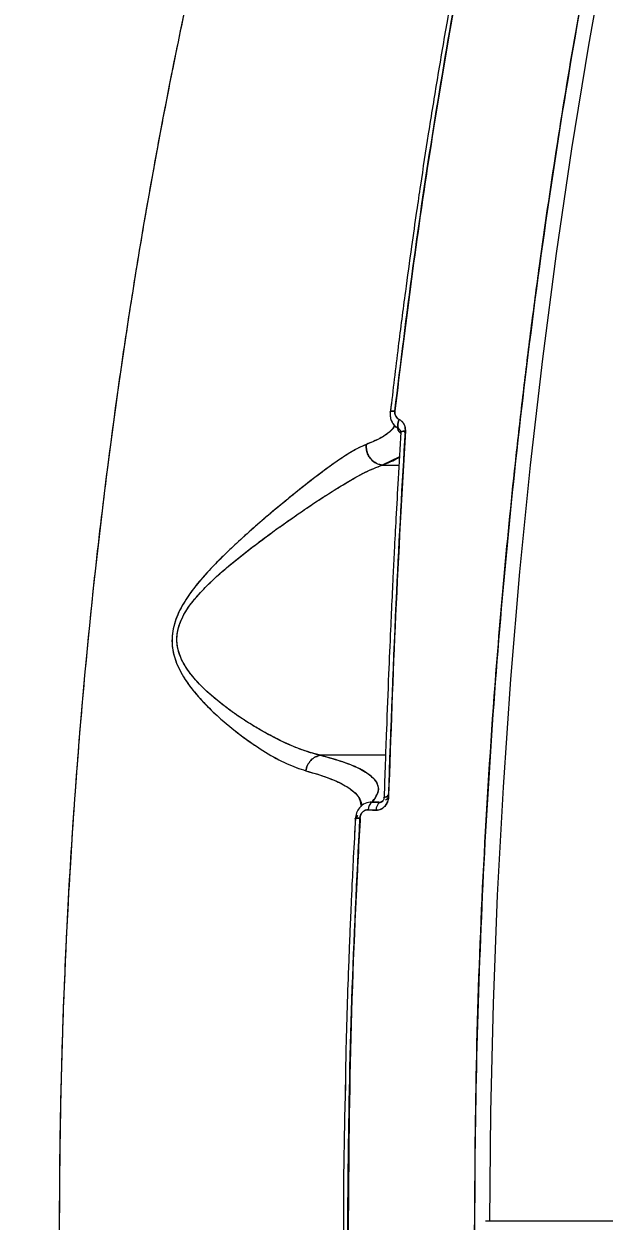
# Model space of a CAD drawing. Header units: millimetres. Extents: x -8045 to 6871, y -5915 to 5473.
# Drawn here: x -3905.6 to -3840.5, y -1385.2 to -1251 of the extents above; entities that cross this region are included whole.
import ezdxf

# ---------------------------------------------------------------- set-up
doc = ezdxf.new("R2010")
doc.units = ezdxf.units.MM
for name, color, linetype in [('DIKOM_ОБЪЕКТ', 7, 'Continuous'), ('DIKOM_РАЗМЕР_ЗОНА', 7, 'Continuous'), ('DIKOM_РАЗМЕР_ОБЪЕКТА', 7, 'Continuous')]:
    doc.layers.add(name, color=color, linetype=linetype)
doc.styles.add('style1', font='arial.ttf', dxfattribs={"width": 0.8})
doc.dimstyles.new('1-50', dxfattribs={"dimtxt": 300, "dimasz": 200, "dimexe": 100, "dimexo": 0, "dimgap": 100, "dimtad": 1, "dimtxsty": 'style1', "dimcen": 200, "dimclrd": 7, "dimclre": 7, "dimclrt": 7, "dimadec": 1, "dimazin": 2, "dimtfac": 1, "dimtmove": 0, "dimatfit": 2, "dimfxl": 0, "dimlwd": 25, "dimlwe": 18, "dimarcsym": 0})

# ---------------------------------------------------------------- blocks, each defined once
blk = doc.blocks.new('*D9')
at = {"layer": 'Defpoints', "color": 0, "linetype": 'Continuous', "transparency": 16777216}
for p in [(5663.54, -234.65), (-5019.6, -1388.73), (5663.54, -4701.47)]:
    blk.add_point(p, dxfattribs=at)
at = {"layer": 'DIKOM_РАЗМЕР_ОБЪЕКТА', "color": 7, "linetype": 'Continuous', "lineweight": 18, "transparency": 16777216}
for p, q in [((5663.54, -234.65), (5663.54, -4801.47)), ((-5019.6, -1388.73), (-5019.6, -4801.47))]:
    blk.add_line(p, q, dxfattribs=at)
at = {"layer": 'DIKOM_РАЗМЕР_ОБЪЕКТА', "color": 7, "linetype": 'Continuous', "lineweight": 25, "transparency": 16777216}
blk.add_line((-4819.6, -4701.47), (5463.54, -4701.47), dxfattribs=at)
at = {"layer": 'DIKOM_РАЗМЕР_ОБЪЕКТА', "color": 7, "linetype": 'Continuous', "transparency": 16777216}
for points in [[(-4819.6, -4668.14), (-4819.6, -4734.8), (-5019.6, -4701.47)], [(5463.54, -4668.14), (5463.54, -4734.8), (5663.54, -4701.47)]]:
    blk.add_solid(points, dxfattribs=at)
at = {"layer": 'DIKOM_РАЗМЕР_ОБЪЕКТА', "color": 7, "linetype": 'Continuous', "lineweight": 15, "transparency": 16777216, "insert": (-74.37, -4448.3), "char_height": 300, "attachment_point": 5, "style": 'style1'}
blk.add_mtext('10700', dxfattribs=at)
blk = doc.blocks.new('*D10')
at = {"layer": 'Defpoints', "color": 0, "linetype": 'Continuous', "transparency": 16777216}
for p in [(-1653.81, 3474.95), (-5616.46, -3083.4), (491.01, -3083.4)]:
    blk.add_point(p, dxfattribs=at)
at = {"layer": 'DIKOM_РАЗМЕР_ОБЪЕКТА', "color": 7, "linetype": 'Continuous', "lineweight": 18, "transparency": 16777216}
for p, q in [((-1653.81, 3474.95), (-5716.46, 3474.95)), ((491.01, -3083.4), (-5716.46, -3083.4))]:
    blk.add_line(p, q, dxfattribs=at)
at = {"layer": 'DIKOM_РАЗМЕР_ОБЪЕКТА', "color": 7, "linetype": 'Continuous', "lineweight": 25, "transparency": 16777216}
blk.add_line((-5616.46, 3274.95), (-5616.46, -2883.4), dxfattribs=at)
at = {"layer": 'DIKOM_РАЗМЕР_ОБЪЕКТА', "color": 7, "linetype": 'Continuous', "transparency": 16777216}
for points in [[(-5649.79, 3274.95), (-5583.12, 3274.95), (-5616.46, 3474.95)], [(-5649.79, -2883.4), (-5583.12, -2883.4), (-5616.46, -3083.4)]]:
    blk.add_solid(points, dxfattribs=at)
at = {"layer": 'DIKOM_РАЗМЕР_ОБЪЕКТА', "color": 7, "linetype": 'Continuous', "lineweight": 15, "transparency": 16777216, "insert": (-5869.63, -1326.86), "char_height": 300, "attachment_point": 5, "rotation": 90, "style": 'style1'}
blk.add_mtext('6550', dxfattribs=at)
blk = doc.blocks.new('*D11')
at = {"layer": 'Defpoints', "color": 0, "transparency": 16777216}
for p in [(6870.85, -184.65), (-7019.6, -1388.73), (-7019.6, -5814.65)]:
    blk.add_point(p, dxfattribs=at)
at = {"layer": 'DIKOM_РАЗМЕР_ЗОНА', "color": 7, "lineweight": 18, "transparency": 16777216}
for p, q in [((6870.85, -184.65), (6870.85, -5914.65)), ((-7019.6, -1388.73), (-7019.6, -5914.65))]:
    blk.add_line(p, q, dxfattribs=at)
at = {"layer": 'DIKOM_РАЗМЕР_ЗОНА', "color": 7, "lineweight": 25, "transparency": 16777216}
blk.add_line((6670.85, -5814.65), (-6819.6, -5814.65), dxfattribs=at)
at = {"layer": 'DIKOM_РАЗМЕР_ЗОНА', "color": 7, "transparency": 16777216}
for points in [[(-6819.6, -5781.31), (-6819.6, -5847.98), (-7019.6, -5814.65)], [(6670.85, -5781.31), (6670.85, -5847.98), (6870.85, -5814.65)]]:
    blk.add_solid(points, dxfattribs=at)
at = {"layer": 'DIKOM_РАЗМЕР_ЗОНА', "color": 7, "transparency": 16777216, "insert": (-74.37, -5561.37), "char_height": 300, "attachment_point": 5, "style": 'style1'}
blk.add_mtext('13900', dxfattribs=at)
blk = doc.blocks.new('*D12')
at = {"layer": 'Defpoints', "color": 0, "transparency": 16777216}
for p in [(-2189.61, 5472.65), (-7595.21, -5084.97), (-495.58, -5084.97)]:
    blk.add_point(p, dxfattribs=at)
at = {"layer": 'DIKOM_РАЗМЕР_ЗОНА', "color": 7, "lineweight": 18, "transparency": 16777216}
for p, q in [((-2189.61, 5472.65), (-7695.21, 5472.65)), ((-495.58, -5084.97), (-7695.21, -5084.97))]:
    blk.add_line(p, q, dxfattribs=at)
at = {"layer": 'DIKOM_РАЗМЕР_ЗОНА', "color": 7, "lineweight": 25, "transparency": 16777216}
blk.add_line((-7595.21, 5272.65), (-7595.21, -4884.97), dxfattribs=at)
at = {"layer": 'DIKOM_РАЗМЕР_ЗОНА', "color": 7, "transparency": 16777216}
for points in [[(-7628.55, 5272.65), (-7561.88, 5272.65), (-7595.21, 5472.65)], [(-7628.55, -4884.97), (-7561.88, -4884.97), (-7595.21, -5084.97)]]:
    blk.add_solid(points, dxfattribs=at)
at = {"layer": 'DIKOM_РАЗМЕР_ЗОНА', "color": 7, "transparency": 16777216, "insert": (-7848.38, -1452.59), "char_height": 300, "attachment_point": 5, "rotation": 90, "style": 'style1'}
blk.add_mtext('10550', dxfattribs=at)

msp = doc.modelspace()

# ---------------------------------------------------------------- linework, layer by layer
at = {"layer": 'DIKOM_ОБЪЕКТ', "color": 7, "linetype": 'Continuous', "lineweight": 15}
for p, q in [((-3864.352, -1293.442), (-3864.49, -1294.515)), ((-3863.415, -1296.467), (-3863.475, -1296.428)), ((-3863.475, -1296.428), (-3863.421, -1296.469)), ((-3863.416, -1296.468), (-3863.475, -1296.428)), ((-3863.475, -1296.428), (-3863.412, -1296.475)), ((-3862.807, -1296.84), (-3862.897, -1296.785)), ((-3862.823, -1297.12), (-3862.822, -1297.12)), ((-3863.469, -1299.524), (-3865.4, -1300.437)), ((-3865.408, -1300.437), (-3865.4, -1300.437)), ((-3865.408, -1300.437), (-3865.4, -1300.437)), ((-3865.4, -1300.437), (-3863.522, -1300.437)), ((-3851.622, -1312.198), (-3851.645, -1312.198)), ((-3852.029, -1316.698), (-3851.998, -1316.698)), ((-3852.401, -1321.198), (-3852.375, -1321.198)), ((-3865.021, -1332.959), (-3872.315, -1332.959)), ((-3864.673, -1337.425), (-3864.833, -1337.524)), ((-3864.673, -1337.425), (-3864.759, -1337.478)), ((-3866.535, -1338.196), (-3865.643, -1338.235)), ((-3865.643, -1338.235), (-3865.28, -1338.009)), ((-3865.035, -1337.939), (-3864.624, -1337.684)), ((-3868.41, -1340.072), (-3868.479, -1341.569)), ((-3868.195, -1339.653), (-3868.41, -1340.072)), ((-3868.154, -1339.708), (-3868.41, -1340.072)), ((-3866.075, -1339.109), (-3866.965, -1339.07)), ((-3438.449, -1385.155), (-3853.318, -1385.155))]:
    msp.add_line(p, q, dxfattribs=at)
at = {"layer": 'DIKOM_ОБЪЕКТ', "color": 7, "linetype": 'Continuous', "lineweight": 15, "flags": 128}
for points in [[(-3853.318, -1385.155), (-3853.212, -1372.968), (-3852.923, -1360.792), (-3852.454, -1348.637), (-3851.802, -1336.513), (-3850.97, -1324.432), (-3849.957, -1312.403), (-3848.765, -1300.435), (-3847.395, -1288.54), (-3845.847, -1276.727), (-3844.124, -1265.007), (-3842.226, -1253.388), (-3840.155, -1241.881), (-3837.913, -1230.496), (-3835.502, -1219.242), (-3832.924, -1208.128), (-3830.18, -1197.164), (-3827.275, -1186.36), (-3824.208, -1175.723), (-3820.984, -1165.264), (-3817.606, -1154.991), (-3814.075, -1144.913), (-3810.395, -1135.038)], [(-3863.971, -1294.378), (-3864.1, -1294.38), (-3864.214, -1294.386), (-3864.313, -1294.397), (-3864.392, -1294.413), (-3864.451, -1294.433), (-3864.487, -1294.457), (-3864.5, -1294.485), (-3864.499, -1294.495)], [(-3864.49, -1294.515), (-3864.5, -1294.485), (-3864.487, -1294.457), (-3864.451, -1294.433), (-3864.392, -1294.413), (-3864.313, -1294.397), (-3864.214, -1294.386), (-3864.1, -1294.38), (-3863.971, -1294.378)], [(-3863.489, -1295.32), (-3863.563, -1295.495), (-3863.617, -1295.672), (-3863.649, -1295.844), (-3863.659, -1296.004), (-3863.646, -1296.148), (-3863.609, -1296.269), (-3863.552, -1296.364), (-3863.475, -1296.428)], [(-3863.475, -1296.428), (-3863.552, -1296.364), (-3863.609, -1296.269), (-3863.646, -1296.148), (-3863.659, -1296.004), (-3863.649, -1295.844), (-3863.617, -1295.672), (-3863.563, -1295.495), (-3863.489, -1295.32)], [(-3863.661, -1296.464), (-3863.477, -1296.713), (-3863.348, -1296.848)], [(-3863.346, -1296.85), (-3863.477, -1296.713), (-3863.659, -1296.468)], [(-3862.796, -1296.616), (-3862.937, -1296.627), (-3863.061, -1296.644), (-3863.164, -1296.666), (-3863.243, -1296.693), (-3863.297, -1296.724), (-3863.323, -1296.757), (-3863.326, -1296.773)], [(-3863.291, -1296.829), (-3863.321, -1296.793), (-3863.323, -1296.757), (-3863.297, -1296.724), (-3863.243, -1296.693), (-3863.164, -1296.666), (-3863.061, -1296.644), (-3862.937, -1296.627), (-3862.796, -1296.616)], [(-3865.165, -1337.73), (-3865.196, -1337.71), (-3865.198, -1337.691), (-3865.174, -1337.673), (-3865.121, -1337.657), (-3865.044, -1337.642), (-3864.942, -1337.63), (-3864.82, -1337.621), (-3864.681, -1337.615)], [(-3867.894, -1340.004), (-3868.023, -1340.005), (-3868.138, -1340.008), (-3868.236, -1340.013), (-3868.315, -1340.021), (-3868.373, -1340.032), (-3868.408, -1340.044), (-3868.421, -1340.057), (-3868.41, -1340.072)], [(-3868.41, -1340.072), (-3868.421, -1340.057), (-3868.408, -1340.044), (-3868.373, -1340.032), (-3868.315, -1340.021), (-3868.236, -1340.013), (-3868.138, -1340.008), (-3868.023, -1340.005), (-3867.894, -1340.004)]]:
    msp.add_lwpolyline(points, dxfattribs=at)
at = {"layer": 'DIKOM_ОБЪЕКТ', "color": 7, "linetype": 'Continuous', "lineweight": 15}
for centre, radius, start, end in [((-3865.962, -1339.02), 1.004, 124.75653, 182.83426), ((-3865.074, -1339.06), 1.003, 124.57173, 182.79911), ((-3864.829, -1338.367), 0.766, 78.87902, 119.01222), ((-3853.448, -1431.005), 45.85, 89.83784, 90.44385)]:
    msp.add_arc(centre, radius, start, end, dxfattribs=at)
for points, knots in [([(-3747.321, -1022.929), (-3750.358, -1026.465), (-3756.421, -1033.523), (-3765.142, -1045.165), (-3773.547, -1057.511), (-3781.607, -1070.614), (-3789.328, -1084.455), (-3796.568, -1098.759), (-3803.344, -1113.479), (-3809.65, -1128.52), (-3815.586, -1144.096), (-3821.125, -1160.125), (-3826.368, -1176.915), (-3831.292, -1194.497), (-3835.863, -1212.902), (-3839.984, -1231.791), (-3843.633, -1251.095), (-3846.788, -1270.711), (-3849.387, -1290.155), (-3851.463, -1309.374), (-3853.049, -1328.359), (-3854.189, -1347.492), (-3854.878, -1366.774), (-3855.113, -1386.548), (-3854.858, -1406.71), (-3854.084, -1427.149), (-3852.803, -1447.42), (-3851.02, -1467.525), (-3848.732, -1487.464), (-3845.992, -1506.855), (-3842.833, -1525.658), (-3839.3, -1543.792), (-3835.354, -1561.535), (-3831.008, -1578.847), (-3826.168, -1596.073), (-3820.808, -1613.186), (-3814.894, -1630.147), (-3808.537, -1646.583), (-3801.772, -1662.402), (-3794.635, -1677.519), (-3787.299, -1691.617), (-3779.789, -1704.746), (-3772.126, -1716.959), (-3764.156, -1728.498), (-3755.907, -1739.408), (-3750.186, -1746.056), (-3747.321, -1749.386)], [0, 0, 0, 0, 0.0235005, 0.0469115, 0.0702042, 0.093435, 0.1166588, 0.1399304, 0.1619667, 0.1841263, 0.2062085, 0.2281808, 0.2500906, 0.2733114, 0.2965686, 0.3199182, 0.3434089, 0.3668391, 0.3901436, 0.4120526, 0.4339464, 0.4558709, 0.4778728, 0.5, 0.5234634, 0.5467891, 0.5700344, 0.5932545, 0.6165041, 0.6398387, 0.6619695, 0.6840929, 0.7060925, 0.7280157, 0.7499094, 0.7731483, 0.7964607, 0.8199035, 0.8433854, 0.8667255, 0.8899778, 0.9118714, 0.9337821, 0.9557564, 0.9778417, 1, 1, 1, 1]), ([(-3855.031, -1386.157), (-3854.985, -1379.601), (-3854.893, -1366.376), (-3854.138, -1346.415), (-3853.048, -1328.552), (-3851.75, -1312.852), (-3850.736, -1302.711), (-3849.976, -1295.864), (-3849.565, -1292.316), (-3849.138, -1288.766), (-3848.693, -1285.213), (-3848.232, -1281.659), (-3847.334, -1274.994), (-3845.884, -1265.056), (-3843.697, -1251.736), (-3841.165, -1237.952), (-3838.381, -1224.349), (-3835.364, -1210.984), (-3832.272, -1198.46), (-3829.975, -1189.888), (-3828.68, -1185.257), (-3828.354, -1184.1), (-3828.025, -1182.942), (-3827.694, -1181.782), (-3827.36, -1180.621), (-3827.023, -1179.459), (-3826.683, -1178.295), (-3826.169, -1176.551), (-3825.387, -1173.929), (-3824.233, -1170.141), (-3822.768, -1165.46), (-3820.974, -1159.907), (-3818.827, -1153.503), (-3816.306, -1146.294), (-3813.383, -1138.322), (-3810.367, -1130.509), (-3807.32, -1122.983), (-3804.305, -1115.858), (-3801.841, -1110.294), (-3800.036, -1106.344), (-3798.987, -1104.079), (-3797.912, -1101.792), (-3796.81, -1099.484), (-3795.682, -1097.156), (-3794.526, -1094.809), (-3793.344, -1092.443), (-3790.395, -1086.637), (-3785.661, -1077.773), (-3779.06, -1066.404), (-3772.506, -1055.994), (-3766.036, -1046.494), (-3759.68, -1037.867), (-3753.48, -1030.023), (-3749.34, -1025.254), (-3747.321, -1022.929)], [0, 0, 0, 0, 0.0448232, 0.0904083, 0.1367553, 0.1677633, 0.1991034, 0.2073668, 0.2156527, 0.2239615, 0.2322931, 0.2406474, 0.2490248, 0.279393, 0.3112488, 0.3445919, 0.3794222, 0.4113035, 0.444337, 0.4743594, 0.4773563, 0.4803617, 0.4833759, 0.4863984, 0.4894298, 0.4924696, 0.4955182, 0.4985752, 0.5062017, 0.5162331, 0.5286696, 0.5436391, 0.561052, 0.5809084, 0.6032083, 0.6279514, 0.6476494, 0.6686616, 0.6909878, 0.6978167, 0.7047598, 0.7118168, 0.7189881, 0.7262733, 0.7336729, 0.7411862, 0.7488139, 0.7894231, 0.8284574, 0.8659161, 0.9017999, 0.9361086, 0.9688419, 1, 1, 1, 1]), ([(-3825.043, -1682.05), (-3827.734, -1677.818), (-3833.117, -1669.349), (-3840.773, -1655.669), (-3848.114, -1641.278), (-3855.076, -1626.146), (-3861.626, -1610.375), (-3867.606, -1594.365), (-3873.036, -1578.198), (-3877.942, -1561.906), (-3882.432, -1545.165), (-3886.495, -1527.973), (-3890.248, -1509.716), (-3893.598, -1490.451), (-3896.454, -1470.25), (-3898.697, -1449.846), (-3900.32, -1429.235), (-3901.32, -1408.42), (-3901.682, -1387.469), (-3901.4, -1366.492), (-3900.476, -1345.599), (-3898.917, -1324.83), (-3896.725, -1304.228), (-3893.916, -1283.902), (-3890.513, -1263.957), (-3886.54, -1244.45), (-3882.003, -1225.377), (-3876.908, -1206.737), (-3871.171, -1188.278), (-3864.798, -1170.146), (-3857.806, -1152.489), (-3850.336, -1135.648), (-3842.386, -1119.644), (-3833.993, -1104.389), (-3828.032, -1094.982), (-3825.043, -1090.265)], [0, 0, 0, 0, 0.0291384, 0.0583073, 0.0875831, 0.1170413, 0.1464529, 0.1756901, 0.203168, 0.2306249, 0.2581252, 0.2857345, 0.3135072, 0.3443936, 0.3751046, 0.4057346, 0.4363776, 0.467128, 0.4980775, 0.5290124, 0.5598568, 0.5907077, 0.6216619, 0.6526136, 0.6833713, 0.7140284, 0.7446765, 0.7754062, 0.8063094, 0.838792, 0.8710674, 0.9032238, 0.9353635, 0.9675876, 1, 1, 1, 1]), ([(-3901.576, -1386.157), (-3901.555, -1382.13), (-3901.514, -1374.056), (-3901.179, -1361.93), (-3900.645, -1349.833), (-3899.895, -1337.809), (-3898.935, -1325.833), (-3897.754, -1313.817), (-3896.469, -1302.807), (-3895.136, -1292.787), (-3893.803, -1283.74), (-3892.32, -1274.579), (-3890.713, -1265.497), (-3889.253, -1257.898), (-3888.007, -1251.78), (-3886.986, -1246.966), (-3885.912, -1242.096), (-3884.783, -1237.174), (-3883.599, -1232.2), (-3882.356, -1227.177), (-3880.82, -1221.192), (-3878.928, -1214.168), (-3876.612, -1206.043), (-3874.077, -1197.641), (-3871.39, -1189.239), (-3868.852, -1181.74), (-3866.506, -1175.121), (-3864.401, -1169.408), (-3862.02, -1163.183), (-3860.214, -1158.656), (-3858.957, -1155.586), (-3858.536, -1154.568), (-3858.108, -1153.536), (-3857.671, -1152.492), (-3857.226, -1151.436), (-3856.7, -1150.194), (-3856.007, -1148.575), (-3855.062, -1146.394), (-3853.849, -1143.641), (-3852.361, -1140.33), (-3850.659, -1136.633), (-3848.927, -1132.967), (-3846.917, -1128.818), (-3844.765, -1124.501), (-3842.233, -1119.592), (-3838.907, -1113.354), (-3834.706, -1105.876), (-3829.828, -1097.7), (-3826.597, -1092.679), (-3825.043, -1090.265)], [0, 0, 0, 0, 0.0356101, 0.0713874, 0.107334, 0.142909, 0.1783702, 0.2143469, 0.2508404, 0.2779122, 0.3055304, 0.333695, 0.3624076, 0.389973, 0.4049444, 0.4201754, 0.4356659, 0.4514164, 0.4674267, 0.483697, 0.5002279, 0.5259929, 0.5530553, 0.5814159, 0.6110753, 0.6394005, 0.6596955, 0.6811189, 0.7006087, 0.7272296, 0.7309597, 0.7347466, 0.7385897, 0.7424898, 0.7464463, 0.7504592, 0.7564866, 0.7647493, 0.7752476, 0.7879816, 0.8029521, 0.8183429, 0.8312158, 0.8524193, 0.8705212, 0.891521, 0.9303479, 0.9665081, 1, 1, 1, 1]), ([(-3849.962, -1211.069), (-3850.449, -1213.152), (-3851.341, -1216.965), (-3852.504, -1222.202), (-3853.41, -1226.411), (-3854.132, -1229.863), (-3854.759, -1232.924), (-3855.647, -1237.363), (-3856.786, -1243.287), (-3858.063, -1250.33), (-3859.209, -1257.016), (-3860.203, -1263.14), (-3860.97, -1268.124), (-3861.593, -1272.333), (-3862.162, -1276.305), (-3862.854, -1281.362), (-3863.654, -1287.523), (-3864.186, -1292.016), (-3864.473, -1294.446)], [0, 0, 0, 0, 0.0778274, 0.1424824, 0.1940226, 0.2330421, 0.2692303, 0.3060961, 0.3950632, 0.4843753, 0.5601535, 0.6347969, 0.7028631, 0.7371368, 0.7838039, 0.843139, 0.9151832, 1, 1, 1, 1]), ([(-3863.971, -1294.378), (-3863.319, -1289.026), (-3862.018, -1278.334), (-3859.661, -1262.511), (-3856.847, -1245.96), (-3853.513, -1228.702), (-3850.81, -1216.869), (-3849.456, -1210.944)], [0, 0, 0, 0, 0.1870196, 0.3735553, 0.559898, 0.7796487, 1, 1, 1, 1]), ([(-3849.456, -1210.944), (-3850.528, -1215.599), (-3852.63, -1224.728), (-3855.403, -1238.416), (-3857.94, -1252.202), (-3860.22, -1266.158), (-3862.271, -1280.316), (-3863.409, -1289.733), (-3863.971, -1294.378)], [0, 0, 0, 0, 0.1733423, 0.3400091, 0.4999999, 0.671099, 0.8377655, 1, 1, 1, 1]), ([(-3864.497, -1294.472), (-3864.506, -1294.636), (-3864.522, -1294.964), (-3864.401, -1295.447), (-3864.232, -1295.722), (-3864.147, -1295.86)], [0, 0, 0, 0, 0.331604, 0.6651054, 1, 1, 1, 1]), ([(-3863.489, -1295.32), (-3863.574, -1295.267), (-3863.743, -1295.162), (-3863.9, -1294.914), (-3863.981, -1294.646), (-3863.974, -1294.468), (-3863.971, -1294.378)], [0, 0, 0, 0, 0.2789566, 0.5583261, 0.7785852, 1, 1, 1, 1]), ([(-3863.971, -1294.378), (-3863.973, -1294.48), (-3863.979, -1294.682), (-3863.88, -1294.955), (-3863.718, -1295.181), (-3863.566, -1295.274), (-3863.489, -1295.32)], [0, 0, 0, 0, 0.2509504, 0.500433, 0.7503074, 1, 1, 1, 1]), ([(-3864.452, -1295.145), (-3864.451, -1295.159), (-3864.439, -1295.393), (-3864.168, -1295.922), (-3863.736, -1296.237), (-3863.475, -1296.428)], [0, 0, 0, 0, 0.0238432, 0.4087928, 1, 1, 1, 1]), ([(-3864.147, -1295.86), (-3864.146, -1295.86), (-3864.08, -1296.01), (-3863.946, -1296.111), (-3863.812, -1296.213)], [0, 0, 0, 0, 0.0023969, 1, 1, 1, 1]), ([(-3862.796, -1296.616), (-3862.8, -1296.46), (-3862.809, -1296.15), (-3863.019, -1295.653), (-3863.311, -1295.446), (-3863.489, -1295.32)], [0, 0, 0, 0, 0.2815123, 0.5622739, 1, 1, 1, 1]), ([(-3863.489, -1295.32), (-3863.384, -1295.384), (-3863.173, -1295.512), (-3862.947, -1295.824), (-3862.802, -1296.198), (-3862.798, -1296.477), (-3862.796, -1296.616)], [0, 0, 0, 0, 0.249607, 0.4994854, 0.7495126, 1, 1, 1, 1]), ([(-3864.05, -1295.982), (-3864.083, -1296.07), (-3864.177, -1296.322), (-3864.647, -1296.815), (-3865.541, -1297.449), (-3866.632, -1297.894), (-3867.17, -1298.114)], [0, 0, 0, 0, 0.1157295, 0.3306291, 0.6695501, 1, 1, 1, 1]), ([(-3864.061, -1296.057), (-3864.061, -1296.061), (-3864.101, -1296.353), (-3864.687, -1296.846), (-3865.718, -1297.531), (-3866.687, -1297.92), (-3867.17, -1298.114)], [0, 0, 0, 0, 0.0052892, 0.3932005, 0.6975012, 1, 1, 1, 1]), ([(-3863.307, -1296.732), (-3863.41, -1298.479), (-3863.599, -1301.704), (-3863.842, -1306.154), (-3864.032, -1309.805), (-3864.177, -1312.722), (-3864.317, -1315.654), (-3864.484, -1319.294), (-3864.698, -1324.274), (-3864.945, -1330.54), (-3865.099, -1335.156), (-3865.183, -1337.678)], [0, 0, 0, 0, 0.1290792, 0.2383467, 0.3278361, 0.3975688, 0.4524964, 0.542847, 0.6641884, 0.8165482, 1, 1, 1, 1]), ([(-3864.681, -1337.615), (-3864.404, -1329.913), (-3863.909, -1316.16), (-3863.136, -1302.588), (-3862.796, -1296.616)], [0, 0, 0, 0, 0.5599623, 1, 1, 1, 1]), ([(-3862.796, -1296.616), (-3863.184, -1303.482), (-3863.951, -1317.059), (-3864.44, -1330.815), (-3864.681, -1337.615)], [0, 0, 0, 0, 0.5056429, 1, 1, 1, 1]), ([(-3863.412, -1296.475), (-3863.391, -1296.499), (-3863.359, -1296.536), (-3863.327, -1296.647), (-3863.326, -1296.726), (-3863.325, -1296.766)], [0, 0, 0, 0, 0.4782545, 0.7398534, 1, 1, 1, 1]), ([(-3867.17, -1298.114), (-3867.722, -1298.372), (-3868.826, -1298.89), (-3870.95, -1300.336), (-3873.315, -1302.099), (-3875.901, -1304.156), (-3878.647, -1306.445), (-3881.507, -1308.961), (-3884.405, -1311.742), (-3886.737, -1314.383), (-3888.273, -1316.885), (-3889.023, -1319.053), (-3888.969, -1321.322), (-3888.236, -1323.288), (-3887.198, -1324.959), (-3885.626, -1326.903), (-3883.497, -1328.957), (-3880.932, -1331.006), (-3878.452, -1332.666), (-3876.088, -1333.976), (-3874.671, -1334.457), (-3873.961, -1334.698)], [0, 0, 0, 0, 0.0615664, 0.1230533, 0.184759, 0.2460703, 0.3077318, 0.3700381, 0.432278, 0.4952932, 0.5269989, 0.5593048, 0.5917279, 0.6240177, 0.6559452, 0.6875974, 0.7507919, 0.8135745, 0.8756505, 0.9377158, 1, 1, 1, 1]), ([(-3867.17, -1298.114), (-3867.518, -1298.267), (-3868.229, -1298.58), (-3869.544, -1299.385), (-3871.237, -1300.545), (-3873.408, -1302.171), (-3875.741, -1304.03), (-3877.919, -1305.838), (-3879.814, -1307.467), (-3881.6, -1309.07), (-3883.202, -1310.589), (-3884.669, -1312.078), (-3886.043, -1313.615), (-3887.131, -1315.049), (-3887.864, -1316.237), (-3888.519, -1317.54), (-3888.942, -1318.956), (-3888.992, -1320.402), (-3888.849, -1321.438), (-3888.554, -1322.431), (-3887.945, -1323.813), (-3886.823, -1325.493), (-3885.213, -1327.305), (-3883.224, -1329.176), (-3880.941, -1330.999), (-3878.462, -1332.66), (-3876.091, -1333.975), (-3874.672, -1334.457), (-3873.961, -1334.698)], [0, 0, 0, 0, 0.0398607, 0.0814882, 0.125195, 0.1857359, 0.2497676, 0.2913712, 0.3335168, 0.3748475, 0.4072937, 0.4373201, 0.4710067, 0.5001117, 0.5165849, 0.5316357, 0.5630114, 0.578488, 0.5944686, 0.6095621, 0.6260234, 0.6657298, 0.7084367, 0.7509603, 0.8131151, 0.8756032, 0.9376429, 1, 1, 1, 1]), ([(-3867.17, -1298.114), (-3867.178, -1298.285), (-3867.195, -1298.627), (-3867.062, -1299.129), (-3866.835, -1299.568), (-3866.466, -1299.999), (-3865.978, -1300.327), (-3865.576, -1300.404), (-3865.408, -1300.437)], [0, 0, 0, 0, 0.1578902, 0.3156448, 0.4667327, 0.605866, 0.8355269, 1, 1, 1, 1]), ([(-3865.408, -1300.437), (-3865.565, -1300.407), (-3865.952, -1300.335), (-3866.433, -1300.026), (-3866.81, -1299.604), (-3867.051, -1299.162), (-3867.194, -1298.646), (-3867.178, -1298.291), (-3867.17, -1298.114)], [0, 0, 0, 0, 0.1543119, 0.3795916, 0.5194715, 0.6735492, 0.8361736, 1, 1, 1, 1]), ([(-3865.4, -1300.437), (-3864.732, -1300.181), (-3863.95, -1299.882), (-3863.529, -1299.552), (-3863.468, -1299.504)], [0, 0, 0, 0, 0.8536302, 1, 1, 1, 1]), ([(-3872.324, -1332.96), (-3872.614, -1332.89), (-3873.208, -1332.746), (-3874.139, -1332.444), (-3875.099, -1332.081), (-3876.098, -1331.653), (-3877.057, -1331.196), (-3878.063, -1330.677), (-3879.142, -1330.077), (-3880.28, -1329.39), (-3881.398, -1328.661), (-3882.574, -1327.841), (-3883.82, -1326.887), (-3885.139, -1325.749), (-3886.361, -1324.519), (-3887.325, -1323.286), (-3887.938, -1322.162), (-3888.284, -1321.226), (-3888.45, -1320.232), (-3888.391, -1319.19), (-3888.109, -1318.163), (-3887.653, -1317.196), (-3887.079, -1316.292), (-3886.23, -1315.193), (-3885.067, -1313.948), (-3883.605, -1312.592), (-3882.119, -1311.331), (-3880.624, -1310.14), (-3879.135, -1309.004), (-3877.604, -1307.878), (-3876.161, -1306.846), (-3874.576, -1305.744), (-3872.946, -1304.641), (-3871.198, -1303.504), (-3869.288, -1302.325), (-3867.255, -1301.162), (-3866.024, -1300.679), (-3865.408, -1300.437)], [0, 0, 0, 0, 0.0242102, 0.0496764, 0.0743748, 0.0988244, 0.1252252, 0.1453626, 0.1718198, 0.2024909, 0.2256289, 0.2500477, 0.2844457, 0.3128219, 0.3441082, 0.3754198, 0.3920758, 0.4069274, 0.4229541, 0.4383767, 0.4533935, 0.469831, 0.4855725, 0.5012465, 0.5326775, 0.5638611, 0.5949607, 0.6260899, 0.6573369, 0.6885865, 0.7233542, 0.7506839, 0.7932397, 0.8343211, 0.8750748, 0.9374461, 1, 1, 1, 1]), ([(-3872.324, -1332.96), (-3873.094, -1332.749), (-3874.633, -1332.328), (-3877.172, -1331.174), (-3879.825, -1329.71), (-3882.254, -1328.104), (-3884.367, -1326.455), (-3886.1, -1324.838), (-3887.512, -1323.094), (-3888.267, -1321.435), (-3888.452, -1320.129), (-3888.353, -1318.784), (-3887.703, -1317.16), (-3886.101, -1314.938), (-3883.68, -1312.606), (-3880.667, -1310.147), (-3877.672, -1307.912), (-3874.781, -1305.874), (-3872.044, -1304.037), (-3869.522, -1302.457), (-3867.237, -1301.154), (-3866.016, -1300.675), (-3865.408, -1300.437)], [0, 0, 0, 0, 0.0632157, 0.1263253, 0.1894225, 0.2530194, 0.2953872, 0.3374367, 0.3788509, 0.4093325, 0.4243012, 0.4392771, 0.469309, 0.4997748, 0.5621514, 0.6248569, 0.6880737, 0.7508162, 0.8132257, 0.875925, 0.9381468, 1, 1, 1, 1]), ([(-3873.961, -1334.698), (-3873.909, -1334.488), (-3873.801, -1334.054), (-3873.412, -1333.503), (-3872.902, -1333.099), (-3872.513, -1333.005), (-3872.324, -1332.96)], [0, 0, 0, 0, 0.2428871, 0.5000111, 0.757106, 1, 1, 1, 1]), ([(-3872.324, -1332.96), (-3872.513, -1333.005), (-3872.903, -1333.099), (-3873.413, -1333.503), (-3873.802, -1334.054), (-3873.909, -1334.488), (-3873.961, -1334.698)], [0, 0, 0, 0, 0.243003, 0.5001996, 0.7572472, 1, 1, 1, 1]), ([(-3872.315, -1332.959), (-3872.317, -1332.959), (-3872.319, -1332.959), (-3872.322, -1332.959), (-3872.323, -1332.96), (-3872.324, -1332.96)], [0, 0, 0, 0, 0.5599457, 0.7742178, 1, 1, 1, 1]), ([(-3872.315, -1332.959), (-3872.317, -1332.959), (-3872.319, -1332.959), (-3872.322, -1332.959), (-3872.323, -1332.96), (-3872.324, -1332.96)], [0, 0, 0, 0, 0.5331983, 0.7732288, 1, 1, 1, 1]), ([(-3872.315, -1332.959), (-3871.424, -1333.202), (-3869.639, -1333.689), (-3867.745, -1334.507), (-3866.444, -1335.374), (-3865.81, -1336.286), (-3865.769, -1337.228), (-3866.28, -1337.873), (-3866.535, -1338.196)], [0, 0, 0, 0, 0.1666906, 0.3338698, 0.5012043, 0.6672246, 0.8336311, 1, 1, 1, 1]), ([(-3866.535, -1338.196), (-3866.257, -1337.833), (-3865.702, -1337.11), (-3865.879, -1336.057), (-3866.88, -1334.992), (-3868.864, -1333.93), (-3871.165, -1333.283), (-3872.315, -1332.959)], [0, 0, 0, 0, 0.1871663, 0.3730814, 0.5603404, 0.7802485, 1, 1, 1, 1]), ([(-3873.961, -1334.698), (-3873.011, -1334.979), (-3871.113, -1335.539), (-3869.219, -1336.492), (-3867.928, -1337.537), (-3867.823, -1338.293), (-3867.769, -1338.689)], [0, 0, 0, 0, 0.2435536, 0.4866662, 0.7317179, 1, 1, 1, 1]), ([(-3873.961, -1334.698), (-3873.541, -1334.816), (-3872.679, -1335.056), (-3871.533, -1335.447), (-3870.542, -1335.849), (-3869.699, -1336.267), (-3868.991, -1336.705), (-3868.329, -1337.243), (-3867.881, -1337.876), (-3867.676, -1338.38), (-3867.749, -1338.654), (-3867.758, -1338.684)], [0, 0, 0, 0, 0.1036995, 0.212634, 0.3266225, 0.4261461, 0.535339, 0.6538632, 0.8168775, 0.9795143, 1, 1, 1, 1]), ([(-3866.535, -1338.196), (-3866.799, -1338.226), (-3867.332, -1338.288), (-3867.947, -1338.78), (-3868.324, -1339.407), (-3868.381, -1339.851), (-3868.41, -1340.072)], [0, 0, 0, 0, 0.2758529, 0.5575651, 0.780085, 1, 1, 1, 1]), ([(-3865.643, -1338.235), (-3865.809, -1338.227), (-3866.106, -1338.214), (-3866.404, -1338.201), (-3866.535, -1338.196)], [0, 0, 0, 0, 0.5599488, 1, 1, 1, 1]), ([(-3866.075, -1339.109), (-3865.878, -1339.089), (-3865.483, -1339.049), (-3865.019, -1338.646), (-3864.742, -1338.139), (-3864.701, -1337.79), (-3864.681, -1337.615)], [0, 0, 0, 0, 0.2794301, 0.5585551, 0.778867, 1, 1, 1, 1]), ([(-3864.681, -1337.615), (-3864.706, -1337.813), (-3864.743, -1338.111), (-3864.923, -1338.466), (-3865.099, -1338.698), (-3865.312, -1338.888), (-3865.553, -1339.022), (-3865.812, -1339.104), (-3865.987, -1339.107), (-3866.075, -1339.109)], [0, 0, 0, 0, 0.2491866, 0.3746491, 0.499188, 0.6239313, 0.7491231, 0.873843, 1, 1, 1, 1]), ([(-3865.408, -1338.169), (-3865.432, -1338.184), (-3865.483, -1338.217), (-3865.565, -1338.24), (-3865.616, -1338.236), (-3865.643, -1338.235)], [0, 0, 0, 0, 0.2893007, 0.6258256, 1, 1, 1, 1]), ([(-3865.427, -1338.18), (-3865.448, -1338.193), (-3865.524, -1338.24), (-3865.593, -1338.237), (-3865.643, -1338.235)], [0, 0, 0, 0, 0.269993, 1, 1, 1, 1]), ([(-3865.2, -1337.696), (-3865.206, -1337.755), (-3865.217, -1337.868), (-3865.277, -1338.018), (-3865.359, -1338.134), (-3865.414, -1338.172), (-3865.442, -1338.191)], [0, 0, 0, 0, 0.2724606, 0.5234577, 0.7611859, 1, 1, 1, 1]), ([(-3868.396, -1340.038), (-3868.477, -1341.495), (-3868.621, -1344.096), (-3868.79, -1347.533), (-3868.913, -1350.204), (-3869.009, -1352.439), (-3869.095, -1354.564), (-3869.276, -1359.427), (-3869.475, -1365.036), (-3869.522, -1369.928), (-3869.536, -1371.383)], [0, 0, 0, 0, 0.1398775, 0.2496774, 0.3294899, 0.3958116, 0.463689, 0.5330039, 0.8611683, 1, 1, 1, 1]), ([(-3867.894, -1432.31), (-3868.186, -1426.571), (-3868.769, -1415.108), (-3869.18, -1397.858), (-3869.249, -1379.588), (-3868.902, -1360.276), (-3868.231, -1346.768), (-3867.894, -1340.004)], [0, 0, 0, 0, 0.1870538, 0.373578, 0.5598871, 0.7796142, 1, 1, 1, 1]), ([(-3867.894, -1340.004), (-3868.278, -1347.71), (-3869.043, -1363.059), (-3869.152, -1378.478), (-3869.206, -1386.157)], [0, 0, 0, 0, 0.501987, 1, 1, 1, 1]), ([(-3868.189, -1346.909), (-3868.166, -1346.428), (-3868.068, -1344.408), (-3867.941, -1342.119), (-3867.833, -1340.315), (-3867.817, -1340.045)], [0, 0, 0, 0, 0.2100191, 0.8819264, 1, 1, 1, 1]), ([(-3867.894, -1340.004), (-3867.87, -1339.861), (-3867.823, -1339.575), (-3867.567, -1339.26), (-3867.265, -1339.088), (-3867.065, -1339.076), (-3866.965, -1339.07)], [0, 0, 0, 0, 0.2802719, 0.559336, 0.7794233, 1, 1, 1, 1]), ([(-3866.965, -1339.07), (-3867.079, -1339.078), (-3867.25, -1339.09), (-3867.461, -1339.202), (-3867.603, -1339.317), (-3867.722, -1339.461), (-3867.846, -1339.685), (-3867.875, -1339.877), (-3867.894, -1340.004)], [0, 0, 0, 0, 0.2500333, 0.3758076, 0.5003117, 0.6251502, 0.7505932, 1, 1, 1, 1]), ([(-3866.965, -1339.07), (-3866.799, -1339.077), (-3866.502, -1339.09), (-3866.206, -1339.103), (-3866.075, -1339.109)], [0, 0, 0, 0, 0.5600778, 1, 1, 1, 1]), ([(-3867.993, -1432.308), (-3868.078, -1430.864), (-3868.293, -1427.182), (-3868.591, -1420.878), (-3868.888, -1412.998), (-3869.123, -1403.936), (-3869.245, -1394.81), (-3869.263, -1385.821), (-3869.183, -1377.177), (-3869.068, -1370.36), (-3868.943, -1366.427), (-3868.915, -1365.57)], [0, 0, 0, 0, 0.0651244, 0.1659951, 0.2842415, 0.4200771, 0.5738048, 0.6943408, 0.8236057, 0.9615916, 1, 1, 1, 1]), ([(-3869.514, -1369.541), (-3869.558, -1371.188), (-3869.756, -1378.562), (-3869.779, -1390.52), (-3869.543, -1400.808), (-3869.438, -1405.366)], [0, 0, 0, 0, 0.1380377, 0.6180925, 1, 1, 1, 1])]:
    msp.add_open_spline(points, degree=3, knots=knots, dxfattribs=at)

# ---------------------------------------------------------------- dimensions: what is measured, and where the dimension line sits
at = {"layer": 'DIKOM_РАЗМЕР_ЗОНА'}
dim = msp.add_linear_dim(base=(-7595.212, -5084.969), p1=(-2189.606, 5472.652), p2=(-495.584, -5084.969), angle=90, text='10550', dimstyle='1-50', dxfattribs=at)
dim.commit()
dim.dimension.update_dxf_attribs({"geometry": '*D12', "text_midpoint": (-7595.212, -1452.593), "dimtype": 160})
dim = msp.add_linear_dim(base=(-7019.6, -5814.648), p1=(6870.851, -184.645), p2=(-7019.6, -1388.727), text='13900', dimstyle='1-50', dxfattribs=at)
dim.commit()
dim.dimension.update_dxf_attribs({"geometry": '*D11', "text_midpoint": (-74.375, -5814.648), "dimtype": 160})
at = {"layer": 'DIKOM_РАЗМЕР_ОБЪЕКТА', "color": 7, "linetype": 'Continuous', "lineweight": 15}
dim = msp.add_linear_dim(base=(-5616.456, -3083.398), p1=(-1653.813, 3474.95), p2=(491.015, -3083.398), angle=90, text='6550', dimstyle='1-50', dxfattribs=at)
dim.commit()
dim.dimension.update_dxf_attribs({"geometry": '*D10', "text_midpoint": (-5616.456, -1326.858), "dimtype": 160})
dim = msp.add_linear_dim(base=(5663.543, -4701.469), p1=(-5019.6, -1388.727), p2=(5663.543, -234.645), text='10700', dimstyle='1-50', dxfattribs=at)
dim.commit()
dim.dimension.update_dxf_attribs({"geometry": '*D9', "text_midpoint": (-74.375, -4701.469), "dimtype": 160})

doc.saveas('drawing.dxf')
